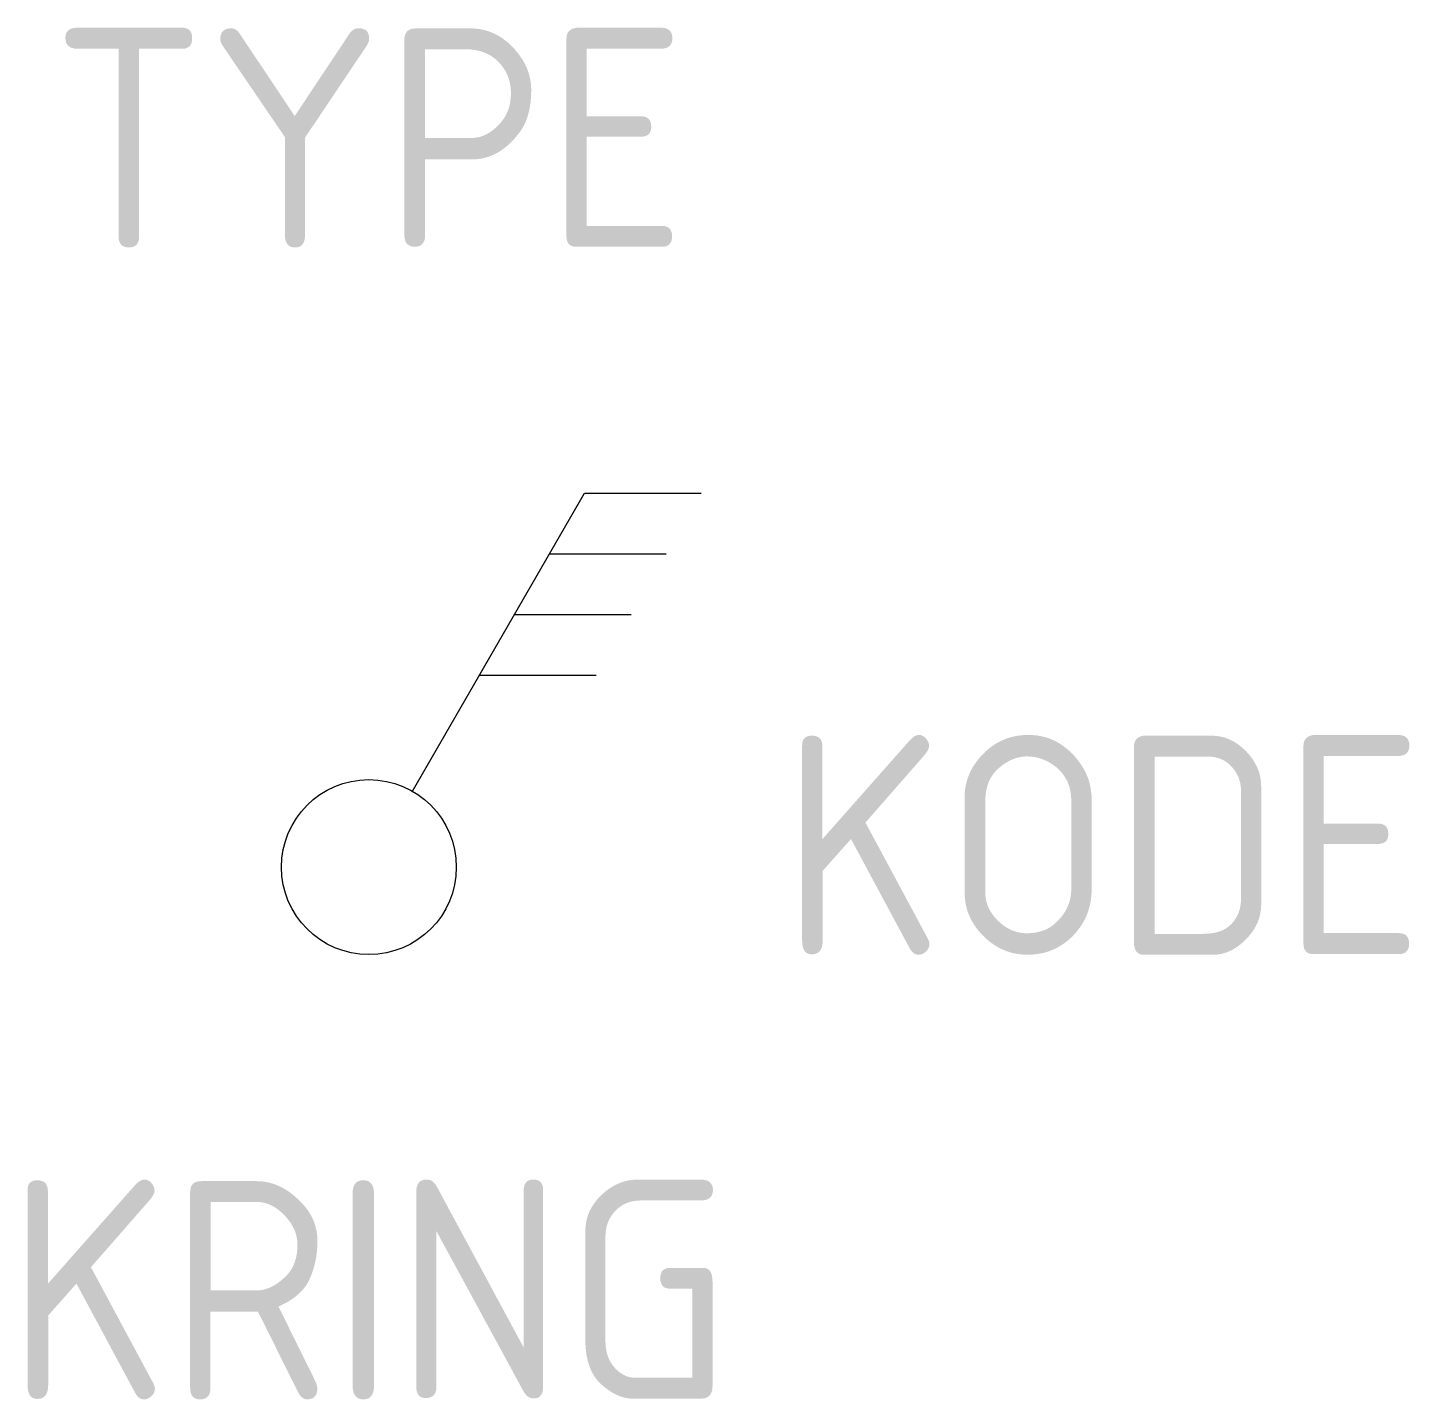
# Model space of a CAD drawing. Extents: x -3.9 to 11.9, y -6.1 to 9.6.
import ezdxf
from ezdxf.enums import TextEntityAlignment as Align

# ---------------------------------------------------------------- set-up
doc = ezdxf.new("R2010")
doc.units = 0
doc.layers.get('0').update_dxf_attribs({"linetype": 'CONTINUOUS'})
doc.styles.get("Standard").update_dxf_attribs({"font": 'iso8.shx'})

msp = doc.modelspace()

# ---------------------------------------------------------------- linework, layer by layer
at = {"linetype": 'Continuous'}
for p, q in [((0.499, 0.865), (2.463, 4.266)), ((2.463, 4.266), (3.794, 4.266)), ((2.063, 3.574), (3.395, 3.574)), ((1.664, 2.882), (2.995, 2.882)), ((1.265, 2.191), (2.596, 2.191))]:
    msp.add_line(p, q, dxfattribs=at)
msp.add_circle((0, 0), 0.998, dxfattribs=at)

# ---------------------------------------------------------------- texts
for tag, p in [('TYPE', (0, 7.071)), ('KRING', (0, -6.074))]:
    msp.add_attdef(tag, text='XXX', height=2.5).set_placement(p, align=Align.CENTER)
msp.add_attdef('KODE', (4.705, -1), 'XXX', height=2.5)

doc.saveas('drawing.dxf')
